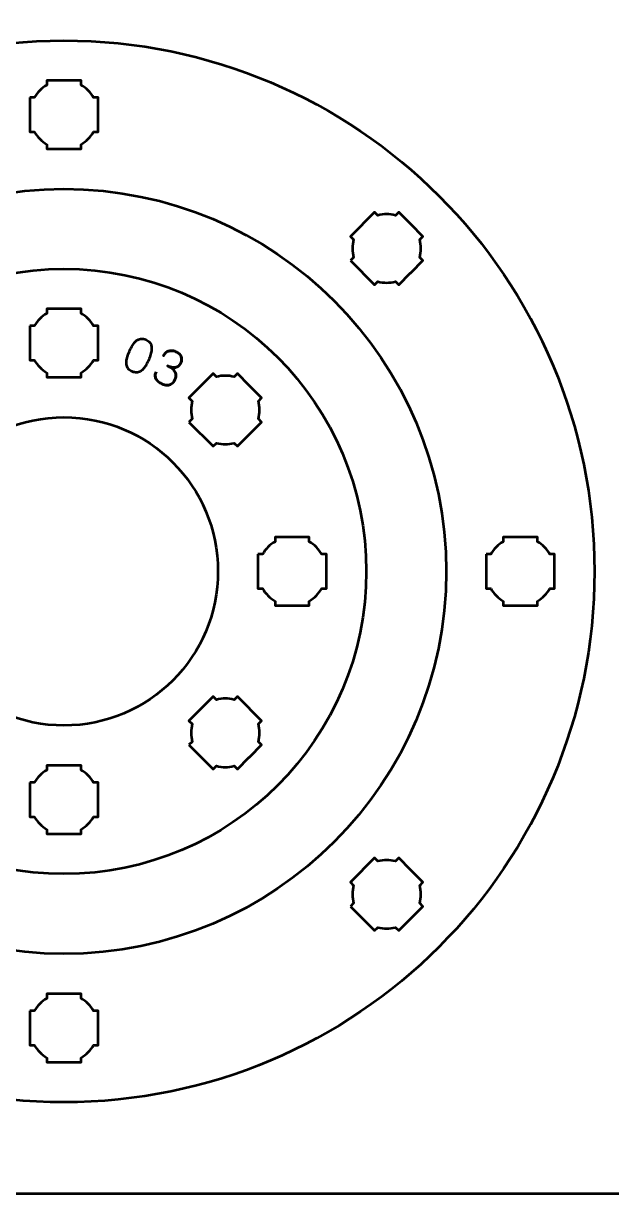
# Model space of a CAD drawing. Header units: centimetres. Extents: x -21 to 0, y -29.7 to 0.
# Drawn here: x -15.66 to -10.5, y -29.7 to -19.45 of the extents above; entities that cross this region are included whole.
import ezdxf

# ---------------------------------------------------------------- set-up
doc = ezdxf.new("R2010")
doc.units = ezdxf.units.CM
doc.header["$MEASUREMENT"] = 0
doc.layers.add('Layer 1', color=7, linetype='Continuous')

msp = doc.modelspace()

# ---------------------------------------------------------------- linework, layer by layer
at = {"layer": 'Layer 1', "color": 3, "lineweight": 53}
for major_axis in [(0, 4.65), (0, 3.35), (0, 2.65), (0, 1.35)]:
    msp.add_ellipse((-15.3, -24.25), major_axis=major_axis, ratio=1, dxfattribs=at)
at = {"layer": 'Layer 1', "color": 1, "lineweight": 53}
msp.add_open_spline([(-21.00003, -29.19995), (-21.00003, -29.19995), (-21.00003, -9.49992), (-21.00003, -9.49992), (-21.00003, -9.49992), (-21.00003, -9.41709), (-20.93286, -9.34992), (-20.85003, -9.34992), (-20.85003, -9.34992), (-20.7672, -9.34992), (-20.70003, -9.28275), (-20.70003, -9.19992), (-20.70003, -9.19992), (-20.70003, -9.11709), (-20.7672, -9.04992), (-20.85003, -9.04992), (-20.85003, -9.04992), (-20.93286, -9.04992), (-21.00003, -8.98275), (-21.00003, -8.89992), (-21.00003, -8.89992), (-21.00003, -8.81709), (-20.93286, -8.74992), (-20.85003, -8.74992), (-20.85003, -8.74992), (-20.7672, -8.74992), (-20.70003, -8.68275), (-20.70003, -8.59992), (-20.70003, -8.59992), (-20.70003, -8.51709), (-20.7672, -8.44992), (-20.85003, -8.44992), (-20.85003, -8.44992), (-20.93286, -8.44992), (-21.00003, -8.38275), (-21.00003, -8.29992), (-21.00003, -8.29992), (-21.00003, -8.21709), (-20.93286, -8.14992), (-20.85003, -8.14992), (-20.85003, -8.14992), (-20.7672, -8.14992), (-20.70003, -8.08275), (-20.70003, -7.99992), (-20.70003, -7.99992), (-20.70003, -7.91709), (-20.7672, -7.84992), (-20.85003, -7.84992), (-20.85003, -7.84992), (-20.93286, -7.84992), (-21.00003, -7.78275), (-21.00003, -7.69992), (-21.00003, -7.69992), (-21.00003, -7.61709), (-20.93286, -7.54992), (-20.85003, -7.54992), (-20.85003, -7.54992), (-20.7672, -7.54992), (-20.70003, -7.48275), (-20.70003, -7.39992), (-20.70003, -7.39992), (-20.70003, -7.31709), (-20.7672, -7.24992), (-20.85003, -7.24992), (-20.85003, -7.24992), (-20.93286, -7.24992), (-21.00003, -7.18275), (-21.00003, -7.09992), (-21.00003, -7.09992), (-21.00003, -7.01709), (-20.93286, -6.94992), (-20.85003, -6.94992), (-20.85003, -6.94992), (-20.7672, -6.94992), (-20.70003, -6.88275), (-20.70003, -6.79992), (-20.70003, -6.79992), (-20.70003, -6.71709), (-20.7672, -6.64992), (-20.85003, -6.64992), (-20.85003, -6.64992), (-20.93286, -6.64992), (-21.00003, -6.58275), (-21.00003, -6.49992), (-21.00003, -6.49992), (-21.00003, -6.41709), (-20.93286, -6.34992), (-20.85003, -6.34992), (-20.85003, -6.34992), (-20.7672, -6.34992), (-20.70003, -6.28275), (-20.70003, -6.19992), (-20.70003, -6.19992), (-20.70003, -6.11709), (-20.7672, -6.04992), (-20.85003, -6.04992), (-20.85003, -6.04992), (-20.93286, -6.04992), (-21.00003, -5.98275), (-21.00003, -5.89992), (-21.00003, -5.89992), (-21.00003, -5.81709), (-20.93286, -5.74992), (-20.85003, -5.74992), (-20.85003, -5.74992), (-20.7672, -5.74992), (-20.70003, -5.68275), (-20.70003, -5.59992), (-20.70003, -5.59992), (-20.70003, -5.51709), (-20.7672, -5.44992), (-20.85003, -5.44992), (-20.85003, -5.44992), (-20.93286, -5.44992), (-21.00003, -5.38275), (-21.00003, -5.29992), (-21.00003, -5.29992), (-21.00003, -5.21709), (-20.93286, -5.14992), (-20.85003, -5.14992), (-20.85003, -5.14992), (-20.7672, -5.14992), (-20.70003, -5.08275), (-20.70003, -4.99992), (-20.70003, -4.99992), (-20.70003, -4.91709), (-20.7672, -4.84992), (-20.85003, -4.84992), (-20.85003, -4.84992), (-20.93286, -4.84992), (-21.00003, -4.78275), (-21.00003, -4.69992), (-21.00003, -4.69992), (-21.00003, -4.61709), (-20.93286, -4.54992), (-20.85003, -4.54992), (-20.85003, -4.54992), (-20.7672, -4.54992), (-20.70003, -4.48275), (-20.70003, -4.39992), (-20.70003, -4.39992), (-20.70003, -4.31709), (-20.7672, -4.24992), (-20.85003, -4.24992), (-20.85003, -4.24992), (-20.93286, -4.24992), (-21.00003, -4.18275), (-21.00003, -4.09992), (-21.00003, -4.09992), (-21.00003, -4.01709), (-20.93286, -3.94992), (-20.85003, -3.94992), (-20.85003, -3.94992), (-20.7672, -3.94992), (-20.70003, -3.88275), (-20.70003, -3.79992), (-20.70003, -3.79992), (-20.70003, -3.71709), (-20.7672, -3.64992), (-20.85003, -3.64992), (-20.85003, -3.64992), (-20.93286, -3.64992), (-21.00003, -3.58275), (-21.00003, -3.49992), (-21.00003, -3.49992), (-21.00003, -3.41709), (-20.93286, -3.34992), (-20.85003, -3.34992), (-20.85003, -3.34992), (-20.7672, -3.34992), (-20.70003, -3.28275), (-20.70003, -3.19992), (-20.70003, -3.19992), (-20.70003, -3.11709), (-20.7672, -3.04992), (-20.85003, -3.04992), (-20.85003, -3.04992), (-20.93286, -3.04992), (-21.00003, -2.98275), (-21.00003, -2.89992), (-21.00003, -2.89992), (-21.00003, -2.81709), (-20.93286, -2.74992), (-20.85003, -2.74992), (-20.85003, -2.74992), (-20.7672, -2.74992), (-20.70003, -2.68275), (-20.70003, -2.59992), (-20.70003, -2.59992), (-20.70003, -2.51709), (-20.7672, -2.44992), (-20.85003, -2.44992), (-20.85003, -2.44992), (-20.93286, -2.44992), (-21.00003, -2.38275), (-21.00003, -2.29992), (-21.00003, -2.29992), (-21.00003, -2.21709), (-20.93286, -2.14992), (-20.85003, -2.14992), (-20.85003, -2.14992), (-20.7672, -2.14992), (-20.70003, -2.08275), (-20.70003, -1.99992), (-20.70003, -1.99992), (-20.70003, -1.91709), (-20.7672, -1.84992), (-20.85003, -1.84992), (-20.85003, -1.84992), (-20.93286, -1.84992), (-21.00003, -1.78275), (-21.00003, -1.69992), (-21.00003, -1.69992), (-21.00003, -1.61709), (-20.93286, -1.54992), (-20.85003, -1.54992), (-20.85003, -1.54992), (-20.7672, -1.54992), (-20.70003, -1.48275), (-20.70003, -1.39992), (-20.70003, -1.39992), (-20.70003, -1.31709), (-20.7672, -1.24992), (-20.85003, -1.24992), (-20.85003, -1.24992), (-20.93286, -1.24992), (-21.00003, -1.18275), (-21.00003, -1.09992), (-21.00003, -1.09992), (-21.00003, -1.09992), (-21.00003, -0.49992), (-21.00003, -0.49992), (-21.00003, -0.49992), (-21.00003, -0.22295), (-20.77694, 0.00004), (-20.49994, 0.00004), (-20.49994, 0.00004), (-20.49994, 0.00004), (-0.50008, 0.00004), (-0.50008, 0.00004), (-0.50008, 0.00004), (-0.22294, 0.00004), (0.00002, -0.22295), (0.00002, -0.49992), (0.00002, -0.49992), (0.00002, -0.49992), (0.00002, -29.19995), (0.00002, -29.19995), (0.00002, -29.19995), (0.00002, -29.47695), (-0.22294, -29.70004), (-0.50008, -29.70004), (-0.50008, -29.70004), (-0.50008, -29.70004), (-20.49994, -29.70004), (-20.49994, -29.70004), (-20.49994, -29.70004), (-20.77694, -29.70004), (-21.00003, -29.47695), (-21.00003, -29.19995)], degree=3, knots=[0, 0, 0, 0, 0.01538462, 0.01538462, 0.01538462, 0.01538462, 0.03076923, 0.03076923, 0.03076923, 0.03076923, 0.04615385, 0.04615385, 0.04615385, 0.04615385, 0.06153846, 0.06153846, 0.06153846, 0.06153846, 0.07692308, 0.07692308, 0.07692308, 0.07692308, 0.09230769, 0.09230769, 0.09230769, 0.09230769, 0.10769231, 0.10769231, 0.10769231, 0.10769231, 0.12307692, 0.12307692, 0.12307692, 0.12307692, 0.13846154, 0.13846154, 0.13846154, 0.13846154, 0.15384615, 0.15384615, 0.15384615, 0.15384615, 0.16923077, 0.16923077, 0.16923077, 0.16923077, 0.18461538, 0.18461538, 0.18461538, 0.18461538, 0.2, 0.2, 0.2, 0.2, 0.21538462, 0.21538462, 0.21538462, 0.21538462, 0.23076923, 0.23076923, 0.23076923, 0.23076923, 0.24615385, 0.24615385, 0.24615385, 0.24615385, 0.26153846, 0.26153846, 0.26153846, 0.26153846, 0.27692308, 0.27692308, 0.27692308, 0.27692308, 0.29230769, 0.29230769, 0.29230769, 0.29230769, 0.30769231, 0.30769231, 0.30769231, 0.30769231, 0.32307692, 0.32307692, 0.32307692, 0.32307692, 0.33846154, 0.33846154, 0.33846154, 0.33846154, 0.35384615, 0.35384615, 0.35384615, 0.35384615, 0.36923077, 0.36923077, 0.36923077, 0.36923077, 0.38461538, 0.38461538, 0.38461538, 0.38461538, 0.4, 0.4, 0.4, 0.4, 0.41538462, 0.41538462, 0.41538462, 0.41538462, 0.43076923, 0.43076923, 0.43076923, 0.43076923, 0.44615385, 0.44615385, 0.44615385, 0.44615385, 0.46153846, 0.46153846, 0.46153846, 0.46153846, 0.47692308, 0.47692308, 0.47692308, 0.47692308, 0.49230769, 0.49230769, 0.49230769, 0.49230769, 0.50769231, 0.50769231, 0.50769231, 0.50769231, 0.52307692, 0.52307692, 0.52307692, 0.52307692, 0.53846154, 0.53846154, 0.53846154, 0.53846154, 0.55384615, 0.55384615, 0.55384615, 0.55384615, 0.56923077, 0.56923077, 0.56923077, 0.56923077, 0.58461538, 0.58461538, 0.58461538, 0.58461538, 0.6, 0.6, 0.6, 0.6, 0.61538462, 0.61538462, 0.61538462, 0.61538462, 0.63076923, 0.63076923, 0.63076923, 0.63076923, 0.64615385, 0.64615385, 0.64615385, 0.64615385, 0.66153846, 0.66153846, 0.66153846, 0.66153846, 0.67692308, 0.67692308, 0.67692308, 0.67692308, 0.69230769, 0.69230769, 0.69230769, 0.69230769, 0.70769231, 0.70769231, 0.70769231, 0.70769231, 0.72307692, 0.72307692, 0.72307692, 0.72307692, 0.73846154, 0.73846154, 0.73846154, 0.73846154, 0.75384615, 0.75384615, 0.75384615, 0.75384615, 0.76923077, 0.76923077, 0.76923077, 0.76923077, 0.78461538, 0.78461538, 0.78461538, 0.78461538, 0.8, 0.8, 0.8, 0.8, 0.81538462, 0.81538462, 0.81538462, 0.81538462, 0.83076923, 0.83076923, 0.83076923, 0.83076923, 0.84615385, 0.84615385, 0.84615385, 0.84615385, 0.86153846, 0.86153846, 0.86153846, 0.86153846, 0.87692308, 0.87692308, 0.87692308, 0.87692308, 0.89230769, 0.89230769, 0.89230769, 0.89230769, 0.90769231, 0.90769231, 0.90769231, 0.90769231, 0.92307692, 0.92307692, 0.92307692, 0.92307692, 0.93846154, 0.93846154, 0.93846154, 0.93846154, 0.95384615, 0.95384615, 0.95384615, 0.95384615, 0.96923077, 0.96923077, 0.96923077, 0.96923077, 0.98461538, 0.98461538, 0.98461538, 0.98461538, 1, 1, 1, 1], dxfattribs=at)
at = {"layer": 'Layer 1', "lineweight": 53}
for points in [[(-15.6, -20.0999), (-15.6, -20.0999), (-15.5598, -20.0999), (-15.5598, -20.0999), (-15.5598, -20.0999), (-15.53347, -20.05438), (-15.49551, -20.01645), (-15.45, -19.99012), (-15.45, -19.99012), (-15.45, -19.99012), (-15.45, -19.9499), (-15.45, -19.9499), (-15.45, -19.9499), (-15.45, -19.9499), (-15.15, -19.9499), (-15.15, -19.9499), (-15.15, -19.9499), (-15.15, -19.9499), (-15.15, -19.99009), (-15.15, -19.99009), (-15.15, -19.99009), (-15.10447, -20.01642), (-15.06648, -20.05437), (-15.04012, -20.0999), (-15.04012, -20.0999), (-15.04012, -20.0999), (-15, -20.0999), (-15, -20.0999), (-15, -20.0999), (-15, -20.0999), (-15, -20.24532), (-15, -20.24532), (-15, -20.24532), (-15, -20.24532), (-14.99994, -20.24997), (-14.99994, -20.24997), (-14.99994, -20.24997), (-14.99994, -20.24997), (-15, -20.25461), (-15, -20.25461), (-15, -20.25461), (-15, -20.25461), (-15, -20.3999), (-15, -20.3999), (-15, -20.3999), (-15, -20.3999), (-15.04007, -20.3999), (-15.04007, -20.3999), (-15.04007, -20.3999), (-15.06642, -20.44547), (-15.10442, -20.48348), (-15.15, -20.50984), (-15.15, -20.50984), (-15.15, -20.50984), (-15.15, -20.5499), (-15.15, -20.5499), (-15.15, -20.5499), (-15.15, -20.5499), (-15.29328, -20.5499), (-15.29328, -20.5499), (-15.29328, -20.5499), (-15.29328, -20.5499), (-15.29995, -20.54998), (-15.29995, -20.54998), (-15.29995, -20.54998), (-15.29995, -20.54998), (-15.30663, -20.5499), (-15.30663, -20.5499), (-15.30663, -20.5499), (-15.30663, -20.5499), (-15.45, -20.5499), (-15.45, -20.5499), (-15.45, -20.5499), (-15.45, -20.5499), (-15.45, -20.5098), (-15.45, -20.5098), (-15.45, -20.5098), (-15.49554, -20.48344), (-15.53352, -20.44545), (-15.55985, -20.3999), (-15.55985, -20.3999), (-15.55985, -20.3999), (-15.6, -20.3999), (-15.6, -20.3999), (-15.6, -20.3999), (-15.6, -20.3999), (-15.6, -20.0999), (-15.6, -20.0999)], [(-12.78979, -21.52757), (-12.78979, -21.52757), (-12.76136, -21.49915), (-12.76136, -21.49915), (-12.76136, -21.49915), (-12.77493, -21.44834), (-12.77491, -21.39468), (-12.76135, -21.34388), (-12.76135, -21.34388), (-12.76135, -21.34388), (-12.78979, -21.31544), (-12.78979, -21.31544), (-12.78979, -21.31544), (-12.78979, -21.31544), (-12.57766, -21.10331), (-12.57766, -21.10331), (-12.57766, -21.10331), (-12.57766, -21.10331), (-12.54924, -21.13173), (-12.54924, -21.13173), (-12.54924, -21.13173), (-12.49843, -21.11815), (-12.44473, -21.11812), (-12.3939, -21.13168), (-12.3939, -21.13168), (-12.3939, -21.13168), (-12.36553, -21.10331), (-12.36553, -21.10331), (-12.36553, -21.10331), (-12.36553, -21.10331), (-12.2627, -21.20614), (-12.2627, -21.20614), (-12.2627, -21.20614), (-12.2627, -21.20614), (-12.25937, -21.20938), (-12.25937, -21.20938), (-12.25937, -21.20938), (-12.25937, -21.20938), (-12.25613, -21.2127), (-12.25613, -21.2127), (-12.25613, -21.2127), (-12.25613, -21.2127), (-12.15339, -21.31544), (-12.15339, -21.31544), (-12.15339, -21.31544), (-12.15339, -21.31544), (-12.18173, -21.34377), (-12.18173, -21.34377), (-12.18173, -21.34377), (-12.16814, -21.39463), (-12.16813, -21.44838), (-12.18172, -21.49925), (-12.18172, -21.49925), (-12.18172, -21.49925), (-12.15339, -21.52757), (-12.15339, -21.52757), (-12.15339, -21.52757), (-12.15339, -21.52757), (-12.25471, -21.62889), (-12.25471, -21.62889), (-12.25471, -21.62889), (-12.25471, -21.62889), (-12.25937, -21.63366), (-12.25937, -21.63366), (-12.25937, -21.63366), (-12.25937, -21.63366), (-12.26415, -21.63833), (-12.26415, -21.63833), (-12.26415, -21.63833), (-12.26415, -21.63833), (-12.36553, -21.7397), (-12.36553, -21.7397), (-12.36553, -21.7397), (-12.36553, -21.7397), (-12.39388, -21.71135), (-12.39388, -21.71135), (-12.39388, -21.71135), (-12.44472, -21.72491), (-12.49844, -21.7249), (-12.54927, -21.71131), (-12.54927, -21.71131), (-12.54927, -21.71131), (-12.57766, -21.7397), (-12.57766, -21.7397), (-12.57766, -21.7397), (-12.57766, -21.7397), (-12.78979, -21.52757), (-12.78979, -21.52757)], [(-15.6, -22.0999), (-15.6, -22.0999), (-15.5598, -22.0999), (-15.5598, -22.0999), (-15.5598, -22.0999), (-15.53347, -22.05438), (-15.49551, -22.01645), (-15.45, -21.99012), (-15.45, -21.99012), (-15.45, -21.99012), (-15.45, -21.9499), (-15.45, -21.9499), (-15.45, -21.9499), (-15.45, -21.9499), (-15.15, -21.9499), (-15.15, -21.9499), (-15.15, -21.9499), (-15.15, -21.9499), (-15.15, -21.99009), (-15.15, -21.99009), (-15.15, -21.99009), (-15.10447, -22.01642), (-15.06648, -22.05437), (-15.04012, -22.0999), (-15.04012, -22.0999), (-15.04012, -22.0999), (-15, -22.0999), (-15, -22.0999), (-15, -22.0999), (-15, -22.0999), (-15, -22.24532), (-15, -22.24532), (-15, -22.24532), (-15, -22.24532), (-14.99994, -22.24997), (-14.99994, -22.24997), (-14.99994, -22.24997), (-14.99994, -22.24997), (-15, -22.25461), (-15, -22.25461), (-15, -22.25461), (-15, -22.25461), (-15, -22.3999), (-15, -22.3999), (-15, -22.3999), (-15, -22.3999), (-15.04007, -22.3999), (-15.04007, -22.3999), (-15.04007, -22.3999), (-15.06642, -22.44547), (-15.10442, -22.48348), (-15.15, -22.50984), (-15.15, -22.50984), (-15.15, -22.50984), (-15.15, -22.5499), (-15.15, -22.5499), (-15.15, -22.5499), (-15.15, -22.5499), (-15.29328, -22.5499), (-15.29328, -22.5499), (-15.29328, -22.5499), (-15.29328, -22.5499), (-15.29995, -22.54998), (-15.29995, -22.54998), (-15.29995, -22.54998), (-15.29995, -22.54998), (-15.30663, -22.5499), (-15.30663, -22.5499), (-15.30663, -22.5499), (-15.30663, -22.5499), (-15.45, -22.5499), (-15.45, -22.5499), (-15.45, -22.5499), (-15.45, -22.5499), (-15.45, -22.5098), (-15.45, -22.5098), (-15.45, -22.5098), (-15.49554, -22.48344), (-15.53352, -22.44545), (-15.55985, -22.3999), (-15.55985, -22.3999), (-15.55985, -22.3999), (-15.6, -22.3999), (-15.6, -22.3999), (-15.6, -22.3999), (-15.6, -22.3999), (-15.6, -22.0999), (-15.6, -22.0999)], [(-14.204, -22.94179), (-14.204, -22.94179), (-14.17558, -22.91336), (-14.17558, -22.91336), (-14.17558, -22.91336), (-14.18915, -22.86255), (-14.18913, -22.80889), (-14.17556, -22.75809), (-14.17556, -22.75809), (-14.17556, -22.75809), (-14.204, -22.72965), (-14.204, -22.72965), (-14.204, -22.72965), (-14.204, -22.72965), (-13.99187, -22.51752), (-13.99187, -22.51752), (-13.99187, -22.51752), (-13.99187, -22.51752), (-13.96345, -22.54594), (-13.96345, -22.54594), (-13.96345, -22.54594), (-13.91264, -22.53236), (-13.85894, -22.53234), (-13.80811, -22.54589), (-13.80811, -22.54589), (-13.80811, -22.54589), (-13.77974, -22.51752), (-13.77974, -22.51752), (-13.77974, -22.51752), (-13.77974, -22.51752), (-13.67691, -22.62035), (-13.67691, -22.62035), (-13.67691, -22.62035), (-13.67691, -22.62035), (-13.67358, -22.62359), (-13.67358, -22.62359), (-13.67358, -22.62359), (-13.67358, -22.62359), (-13.67034, -22.62692), (-13.67034, -22.62692), (-13.67034, -22.62692), (-13.67034, -22.62692), (-13.56761, -22.72965), (-13.56761, -22.72965), (-13.56761, -22.72965), (-13.56761, -22.72965), (-13.59594, -22.75799), (-13.59594, -22.75799), (-13.59594, -22.75799), (-13.58235, -22.80884), (-13.58234, -22.86259), (-13.59593, -22.91346), (-13.59593, -22.91346), (-13.59593, -22.91346), (-13.56761, -22.94179), (-13.56761, -22.94179), (-13.56761, -22.94179), (-13.56761, -22.94179), (-13.66892, -23.0431), (-13.66892, -23.0431), (-13.66892, -23.0431), (-13.66892, -23.0431), (-13.67358, -23.04787), (-13.67358, -23.04787), (-13.67358, -23.04787), (-13.67358, -23.04787), (-13.67836, -23.05254), (-13.67836, -23.05254), (-13.67836, -23.05254), (-13.67836, -23.05254), (-13.77974, -23.15392), (-13.77974, -23.15392), (-13.77974, -23.15392), (-13.77974, -23.15392), (-13.80809, -23.12556), (-13.80809, -23.12556), (-13.80809, -23.12556), (-13.85894, -23.13912), (-13.91265, -23.13912), (-13.96348, -23.12553), (-13.96348, -23.12553), (-13.96348, -23.12553), (-13.99187, -23.15392), (-13.99187, -23.15392), (-13.99187, -23.15392), (-13.99187, -23.15392), (-14.204, -22.94179), (-14.204, -22.94179)], [(-13.6, -24.0999), (-13.6, -24.0999), (-13.5598, -24.0999), (-13.5598, -24.0999), (-13.5598, -24.0999), (-13.53347, -24.05438), (-13.49551, -24.01645), (-13.45, -23.99012), (-13.45, -23.99012), (-13.45, -23.99012), (-13.45, -23.9499), (-13.45, -23.9499), (-13.45, -23.9499), (-13.45, -23.9499), (-13.15, -23.9499), (-13.15, -23.9499), (-13.15, -23.9499), (-13.15, -23.9499), (-13.15, -23.99009), (-13.15, -23.99009), (-13.15, -23.99009), (-13.10447, -24.01642), (-13.06648, -24.05437), (-13.04012, -24.0999), (-13.04012, -24.0999), (-13.04012, -24.0999), (-13, -24.0999), (-13, -24.0999), (-13, -24.0999), (-13, -24.0999), (-13, -24.24532), (-13, -24.24532), (-13, -24.24532), (-13, -24.24532), (-12.99994, -24.24997), (-12.99994, -24.24997), (-12.99994, -24.24997), (-12.99994, -24.24997), (-13, -24.25461), (-13, -24.25461), (-13, -24.25461), (-13, -24.25461), (-13, -24.3999), (-13, -24.3999), (-13, -24.3999), (-13, -24.3999), (-13.04007, -24.3999), (-13.04007, -24.3999), (-13.04007, -24.3999), (-13.06642, -24.44547), (-13.10442, -24.48348), (-13.15, -24.50984), (-13.15, -24.50984), (-13.15, -24.50984), (-13.15, -24.5499), (-13.15, -24.5499), (-13.15, -24.5499), (-13.15, -24.5499), (-13.29328, -24.5499), (-13.29328, -24.5499), (-13.29328, -24.5499), (-13.29328, -24.5499), (-13.29995, -24.54998), (-13.29995, -24.54998), (-13.29995, -24.54998), (-13.29995, -24.54998), (-13.30663, -24.5499), (-13.30663, -24.5499), (-13.30663, -24.5499), (-13.30663, -24.5499), (-13.45, -24.5499), (-13.45, -24.5499), (-13.45, -24.5499), (-13.45, -24.5499), (-13.45, -24.5098), (-13.45, -24.5098), (-13.45, -24.5098), (-13.49554, -24.48344), (-13.53352, -24.44545), (-13.55985, -24.3999), (-13.55985, -24.3999), (-13.55985, -24.3999), (-13.6, -24.3999), (-13.6, -24.3999), (-13.6, -24.3999), (-13.6, -24.3999), (-13.6, -24.0999), (-13.6, -24.0999)], [(-11.6, -24.0999), (-11.6, -24.0999), (-11.5598, -24.0999), (-11.5598, -24.0999), (-11.5598, -24.0999), (-11.53347, -24.05438), (-11.49551, -24.01645), (-11.45, -23.99012), (-11.45, -23.99012), (-11.45, -23.99012), (-11.45, -23.9499), (-11.45, -23.9499), (-11.45, -23.9499), (-11.45, -23.9499), (-11.15, -23.9499), (-11.15, -23.9499), (-11.15, -23.9499), (-11.15, -23.9499), (-11.15, -23.99009), (-11.15, -23.99009), (-11.15, -23.99009), (-11.10447, -24.01642), (-11.06648, -24.05437), (-11.04012, -24.0999), (-11.04012, -24.0999), (-11.04012, -24.0999), (-11, -24.0999), (-11, -24.0999), (-11, -24.0999), (-11, -24.0999), (-11, -24.24532), (-11, -24.24532), (-11, -24.24532), (-11, -24.24532), (-10.99994, -24.24997), (-10.99994, -24.24997), (-10.99994, -24.24997), (-10.99994, -24.24997), (-11, -24.25461), (-11, -24.25461), (-11, -24.25461), (-11, -24.25461), (-11, -24.3999), (-11, -24.3999), (-11, -24.3999), (-11, -24.3999), (-11.04007, -24.3999), (-11.04007, -24.3999), (-11.04007, -24.3999), (-11.06642, -24.44547), (-11.10442, -24.48348), (-11.15, -24.50984), (-11.15, -24.50984), (-11.15, -24.50984), (-11.15, -24.5499), (-11.15, -24.5499), (-11.15, -24.5499), (-11.15, -24.5499), (-11.29328, -24.5499), (-11.29328, -24.5499), (-11.29328, -24.5499), (-11.29328, -24.5499), (-11.29995, -24.54998), (-11.29995, -24.54998), (-11.29995, -24.54998), (-11.29995, -24.54998), (-11.30663, -24.5499), (-11.30663, -24.5499), (-11.30663, -24.5499), (-11.30663, -24.5499), (-11.45, -24.5499), (-11.45, -24.5499), (-11.45, -24.5499), (-11.45, -24.5499), (-11.45, -24.5098), (-11.45, -24.5098), (-11.45, -24.5098), (-11.49554, -24.48344), (-11.53352, -24.44545), (-11.55985, -24.3999), (-11.55985, -24.3999), (-11.55985, -24.3999), (-11.6, -24.3999), (-11.6, -24.3999), (-11.6, -24.3999), (-11.6, -24.3999), (-11.6, -24.0999), (-11.6, -24.0999)], [(-14.204, -25.77021), (-14.204, -25.77021), (-14.17558, -25.74179), (-14.17558, -25.74179), (-14.17558, -25.74179), (-14.18915, -25.69098), (-14.18913, -25.63732), (-14.17556, -25.58652), (-14.17556, -25.58652), (-14.17556, -25.58652), (-14.204, -25.55808), (-14.204, -25.55808), (-14.204, -25.55808), (-14.204, -25.55808), (-13.99187, -25.34595), (-13.99187, -25.34595), (-13.99187, -25.34595), (-13.99187, -25.34595), (-13.96345, -25.37437), (-13.96345, -25.37437), (-13.96345, -25.37437), (-13.91264, -25.36079), (-13.85894, -25.36076), (-13.80811, -25.37432), (-13.80811, -25.37432), (-13.80811, -25.37432), (-13.77974, -25.34595), (-13.77974, -25.34595), (-13.77974, -25.34595), (-13.77974, -25.34595), (-13.67691, -25.44878), (-13.67691, -25.44878), (-13.67691, -25.44878), (-13.67691, -25.44878), (-13.67358, -25.45202), (-13.67358, -25.45202), (-13.67358, -25.45202), (-13.67358, -25.45202), (-13.67034, -25.45534), (-13.67034, -25.45534), (-13.67034, -25.45534), (-13.67034, -25.45534), (-13.56761, -25.55808), (-13.56761, -25.55808), (-13.56761, -25.55808), (-13.56761, -25.55808), (-13.59594, -25.58641), (-13.59594, -25.58641), (-13.59594, -25.58641), (-13.58235, -25.63727), (-13.58234, -25.69102), (-13.59593, -25.74189), (-13.59593, -25.74189), (-13.59593, -25.74189), (-13.56761, -25.77021), (-13.56761, -25.77021), (-13.56761, -25.77021), (-13.56761, -25.77021), (-13.66892, -25.87153), (-13.66892, -25.87153), (-13.66892, -25.87153), (-13.66892, -25.87153), (-13.67358, -25.8763), (-13.67358, -25.8763), (-13.67358, -25.8763), (-13.67358, -25.8763), (-13.67836, -25.88097), (-13.67836, -25.88097), (-13.67836, -25.88097), (-13.67836, -25.88097), (-13.77974, -25.98234), (-13.77974, -25.98234), (-13.77974, -25.98234), (-13.77974, -25.98234), (-13.80809, -25.95399), (-13.80809, -25.95399), (-13.80809, -25.95399), (-13.85894, -25.96755), (-13.91265, -25.96754), (-13.96348, -25.95395), (-13.96348, -25.95395), (-13.96348, -25.95395), (-13.99187, -25.98234), (-13.99187, -25.98234), (-13.99187, -25.98234), (-13.99187, -25.98234), (-14.204, -25.77021), (-14.204, -25.77021)], [(-15.6, -26.0999), (-15.6, -26.0999), (-15.5598, -26.0999), (-15.5598, -26.0999), (-15.5598, -26.0999), (-15.53347, -26.05438), (-15.49551, -26.01645), (-15.45, -25.99012), (-15.45, -25.99012), (-15.45, -25.99012), (-15.45, -25.9499), (-15.45, -25.9499), (-15.45, -25.9499), (-15.45, -25.9499), (-15.15, -25.9499), (-15.15, -25.9499), (-15.15, -25.9499), (-15.15, -25.9499), (-15.15, -25.99009), (-15.15, -25.99009), (-15.15, -25.99009), (-15.10447, -26.01642), (-15.06648, -26.05437), (-15.04012, -26.0999), (-15.04012, -26.0999), (-15.04012, -26.0999), (-15, -26.0999), (-15, -26.0999), (-15, -26.0999), (-15, -26.0999), (-15, -26.24532), (-15, -26.24532), (-15, -26.24532), (-15, -26.24532), (-14.99994, -26.24997), (-14.99994, -26.24997), (-14.99994, -26.24997), (-14.99994, -26.24997), (-15, -26.25461), (-15, -26.25461), (-15, -26.25461), (-15, -26.25461), (-15, -26.3999), (-15, -26.3999), (-15, -26.3999), (-15, -26.3999), (-15.04007, -26.3999), (-15.04007, -26.3999), (-15.04007, -26.3999), (-15.06642, -26.44547), (-15.10442, -26.48348), (-15.15, -26.50984), (-15.15, -26.50984), (-15.15, -26.50984), (-15.15, -26.5499), (-15.15, -26.5499), (-15.15, -26.5499), (-15.15, -26.5499), (-15.29328, -26.5499), (-15.29328, -26.5499), (-15.29328, -26.5499), (-15.29328, -26.5499), (-15.29995, -26.54998), (-15.29995, -26.54998), (-15.29995, -26.54998), (-15.29995, -26.54998), (-15.30663, -26.5499), (-15.30663, -26.5499), (-15.30663, -26.5499), (-15.30663, -26.5499), (-15.45, -26.5499), (-15.45, -26.5499), (-15.45, -26.5499), (-15.45, -26.5499), (-15.45, -26.5098), (-15.45, -26.5098), (-15.45, -26.5098), (-15.49554, -26.48344), (-15.53352, -26.44545), (-15.55985, -26.3999), (-15.55985, -26.3999), (-15.55985, -26.3999), (-15.6, -26.3999), (-15.6, -26.3999), (-15.6, -26.3999), (-15.6, -26.3999), (-15.6, -26.0999), (-15.6, -26.0999)], [(-12.78979, -27.18443), (-12.78979, -27.18443), (-12.76136, -27.156), (-12.76136, -27.156), (-12.76136, -27.156), (-12.77493, -27.10519), (-12.77491, -27.05153), (-12.76135, -27.00073), (-12.76135, -27.00073), (-12.76135, -27.00073), (-12.78979, -26.97229), (-12.78979, -26.97229), (-12.78979, -26.97229), (-12.78979, -26.97229), (-12.57766, -26.76016), (-12.57766, -26.76016), (-12.57766, -26.76016), (-12.57766, -26.76016), (-12.54924, -26.78858), (-12.54924, -26.78858), (-12.54924, -26.78858), (-12.49843, -26.775), (-12.44473, -26.77498), (-12.3939, -26.78853), (-12.3939, -26.78853), (-12.3939, -26.78853), (-12.36553, -26.76016), (-12.36553, -26.76016), (-12.36553, -26.76016), (-12.36553, -26.76016), (-12.2627, -26.86299), (-12.2627, -26.86299), (-12.2627, -26.86299), (-12.2627, -26.86299), (-12.25937, -26.86624), (-12.25937, -26.86624), (-12.25937, -26.86624), (-12.25937, -26.86624), (-12.25613, -26.86956), (-12.25613, -26.86956), (-12.25613, -26.86956), (-12.25613, -26.86956), (-12.15339, -26.97229), (-12.15339, -26.97229), (-12.15339, -26.97229), (-12.15339, -26.97229), (-12.18173, -27.00063), (-12.18173, -27.00063), (-12.18173, -27.00063), (-12.16814, -27.05148), (-12.16813, -27.10523), (-12.18172, -27.1561), (-12.18172, -27.1561), (-12.18172, -27.1561), (-12.15339, -27.18443), (-12.15339, -27.18443), (-12.15339, -27.18443), (-12.15339, -27.18443), (-12.25471, -27.28574), (-12.25471, -27.28574), (-12.25471, -27.28574), (-12.25471, -27.28574), (-12.25937, -27.29051), (-12.25937, -27.29051), (-12.25937, -27.29051), (-12.25937, -27.29051), (-12.26415, -27.29518), (-12.26415, -27.29518), (-12.26415, -27.29518), (-12.26415, -27.29518), (-12.36553, -27.39656), (-12.36553, -27.39656), (-12.36553, -27.39656), (-12.36553, -27.39656), (-12.39388, -27.3682), (-12.39388, -27.3682), (-12.39388, -27.3682), (-12.44472, -27.38177), (-12.49844, -27.38176), (-12.54927, -27.36817), (-12.54927, -27.36817), (-12.54927, -27.36817), (-12.57766, -27.39656), (-12.57766, -27.39656), (-12.57766, -27.39656), (-12.57766, -27.39656), (-12.78979, -27.18443), (-12.78979, -27.18443)], [(-15.6, -28.0999), (-15.6, -28.0999), (-15.5598, -28.0999), (-15.5598, -28.0999), (-15.5598, -28.0999), (-15.53347, -28.05438), (-15.49551, -28.01645), (-15.45, -27.99012), (-15.45, -27.99012), (-15.45, -27.99012), (-15.45, -27.9499), (-15.45, -27.9499), (-15.45, -27.9499), (-15.45, -27.9499), (-15.15, -27.9499), (-15.15, -27.9499), (-15.15, -27.9499), (-15.15, -27.9499), (-15.15, -27.99009), (-15.15, -27.99009), (-15.15, -27.99009), (-15.10447, -28.01642), (-15.06648, -28.05437), (-15.04012, -28.0999), (-15.04012, -28.0999), (-15.04012, -28.0999), (-15, -28.0999), (-15, -28.0999), (-15, -28.0999), (-15, -28.0999), (-15, -28.24532), (-15, -28.24532), (-15, -28.24532), (-15, -28.24532), (-14.99994, -28.24997), (-14.99994, -28.24997), (-14.99994, -28.24997), (-14.99994, -28.24997), (-15, -28.25461), (-15, -28.25461), (-15, -28.25461), (-15, -28.25461), (-15, -28.3999), (-15, -28.3999), (-15, -28.3999), (-15, -28.3999), (-15.04007, -28.3999), (-15.04007, -28.3999), (-15.04007, -28.3999), (-15.06642, -28.44547), (-15.10442, -28.48348), (-15.15, -28.50984), (-15.15, -28.50984), (-15.15, -28.50984), (-15.15, -28.5499), (-15.15, -28.5499), (-15.15, -28.5499), (-15.15, -28.5499), (-15.29328, -28.5499), (-15.29328, -28.5499), (-15.29328, -28.5499), (-15.29328, -28.5499), (-15.29995, -28.54998), (-15.29995, -28.54998), (-15.29995, -28.54998), (-15.29995, -28.54998), (-15.30663, -28.5499), (-15.30663, -28.5499), (-15.30663, -28.5499), (-15.30663, -28.5499), (-15.45, -28.5499), (-15.45, -28.5499), (-15.45, -28.5499), (-15.45, -28.5499), (-15.45, -28.5098), (-15.45, -28.5098), (-15.45, -28.5098), (-15.49554, -28.48344), (-15.53352, -28.44545), (-15.55985, -28.3999), (-15.55985, -28.3999), (-15.55985, -28.3999), (-15.6, -28.3999), (-15.6, -28.3999), (-15.6, -28.3999), (-15.6, -28.3999), (-15.6, -28.0999), (-15.6, -28.0999)]]:
    msp.add_open_spline(points, degree=3, knots=[0, 0, 0, 0, 0.04545455, 0.04545455, 0.04545455, 0.04545455, 0.09090909, 0.09090909, 0.09090909, 0.09090909, 0.13636364, 0.13636364, 0.13636364, 0.13636364, 0.18181818, 0.18181818, 0.18181818, 0.18181818, 0.22727273, 0.22727273, 0.22727273, 0.22727273, 0.27272727, 0.27272727, 0.27272727, 0.27272727, 0.31818182, 0.31818182, 0.31818182, 0.31818182, 0.36363636, 0.36363636, 0.36363636, 0.36363636, 0.40909091, 0.40909091, 0.40909091, 0.40909091, 0.45454545, 0.45454545, 0.45454545, 0.45454545, 0.5, 0.5, 0.5, 0.5, 0.54545455, 0.54545455, 0.54545455, 0.54545455, 0.59090909, 0.59090909, 0.59090909, 0.59090909, 0.63636364, 0.63636364, 0.63636364, 0.63636364, 0.68181818, 0.68181818, 0.68181818, 0.68181818, 0.72727273, 0.72727273, 0.72727273, 0.72727273, 0.77272727, 0.77272727, 0.77272727, 0.77272727, 0.81818182, 0.81818182, 0.81818182, 0.81818182, 0.86363636, 0.86363636, 0.86363636, 0.86363636, 0.90909091, 0.90909091, 0.90909091, 0.90909091, 0.95454545, 0.95454545, 0.95454545, 0.95454545, 1, 1, 1, 1], dxfattribs=at)
at = {"layer": 'Layer 1', "color": 5, "lineweight": 53}
for points, knots in [([(-14.70133, -22.49992), (-14.68762, -22.50561), (-14.67487, -22.50819), (-14.66309, -22.50766), (-14.66309, -22.50766), (-14.65137, -22.50712), (-14.6404, -22.5039), (-14.63033, -22.49813), (-14.63033, -22.49813), (-14.62019, -22.4923), (-14.61081, -22.48433), (-14.60219, -22.47425), (-14.60219, -22.47425), (-14.59348, -22.46416), (-14.58541, -22.45238), (-14.57788, -22.43904), (-14.57788, -22.43904), (-14.57043, -22.4257), (-14.5634, -22.41123), (-14.55683, -22.39562), (-14.55683, -22.39562), (-14.55021, -22.38015), (-14.54471, -22.36511), (-14.54029, -22.35047), (-14.54029, -22.35047), (-14.53592, -22.33582), (-14.53312, -22.32188), (-14.53188, -22.30863), (-14.53188, -22.30863), (-14.53063, -22.29537), (-14.53144, -22.2831), (-14.53423, -22.27171), (-14.53423, -22.27171), (-14.53703, -22.26039), (-14.5423, -22.25033), (-14.55012, -22.24144), (-14.55012, -22.24144), (-14.55788, -22.23255), (-14.56861, -22.22519), (-14.58225, -22.21928), (-14.58225, -22.21928), (-14.59595, -22.2136), (-14.60863, -22.21102), (-14.62042, -22.21155), (-14.62042, -22.21155), (-14.63221, -22.21215), (-14.64318, -22.21537), (-14.65331, -22.22121), (-14.65331, -22.22121), (-14.66338, -22.22705), (-14.67277, -22.23501), (-14.68146, -22.24517), (-14.68146, -22.24517), (-14.69016, -22.25524), (-14.69824, -22.26695), (-14.70569, -22.2803), (-14.70569, -22.2803), (-14.71321, -22.29357), (-14.72018, -22.30804), (-14.72674, -22.32351), (-14.72674, -22.32351), (-14.73337, -22.33911), (-14.73893, -22.35417), (-14.74329, -22.36887), (-14.74329, -22.36887), (-14.74773, -22.38351), (-14.75053, -22.39746), (-14.75178, -22.41071), (-14.75178, -22.41071), (-14.75301, -22.42397), (-14.75221, -22.43625), (-14.74935, -22.44757), (-14.74935, -22.44757), (-14.74655, -22.45888), (-14.74127, -22.46894), (-14.73345, -22.47783), (-14.73345, -22.47783), (-14.72569, -22.48665), (-14.71496, -22.49401), (-14.70133, -22.49992)], [0, 0, 0, 0, 0.05, 0.05, 0.05, 0.05, 0.1, 0.1, 0.1, 0.1, 0.15, 0.15, 0.15, 0.15, 0.2, 0.2, 0.2, 0.2, 0.25, 0.25, 0.25, 0.25, 0.3, 0.3, 0.3, 0.3, 0.35, 0.35, 0.35, 0.35, 0.4, 0.4, 0.4, 0.4, 0.45, 0.45, 0.45, 0.45, 0.5, 0.5, 0.5, 0.5, 0.55, 0.55, 0.55, 0.55, 0.6, 0.6, 0.6, 0.6, 0.65, 0.65, 0.65, 0.65, 0.7, 0.7, 0.7, 0.7, 0.75, 0.75, 0.75, 0.75, 0.8, 0.8, 0.8, 0.8, 0.85, 0.85, 0.85, 0.85, 0.9, 0.9, 0.9, 0.9, 0.95, 0.95, 0.95, 0.95, 1, 1, 1, 1]), ([(-14.70133, -22.49992), (-14.68762, -22.50561), (-14.67487, -22.50819), (-14.66309, -22.50766), (-14.66309, -22.50766), (-14.65137, -22.50712), (-14.6404, -22.5039), (-14.63033, -22.49813), (-14.63033, -22.49813), (-14.62019, -22.4923), (-14.61081, -22.48433), (-14.60219, -22.47425), (-14.60219, -22.47425), (-14.59348, -22.46416), (-14.58541, -22.45238), (-14.57788, -22.43904), (-14.57788, -22.43904), (-14.57043, -22.4257), (-14.5634, -22.41123), (-14.55683, -22.39562), (-14.55683, -22.39562), (-14.55021, -22.38015), (-14.54471, -22.36511), (-14.54029, -22.35047), (-14.54029, -22.35047), (-14.53592, -22.33582), (-14.53312, -22.32188), (-14.53188, -22.30863), (-14.53188, -22.30863), (-14.53063, -22.29537), (-14.53144, -22.2831), (-14.53423, -22.27171), (-14.53423, -22.27171), (-14.53703, -22.26039), (-14.5423, -22.25033), (-14.55012, -22.24144), (-14.55012, -22.24144), (-14.55788, -22.23255), (-14.56861, -22.22519), (-14.58225, -22.21928), (-14.58225, -22.21928), (-14.59595, -22.2136), (-14.60863, -22.21102), (-14.62042, -22.21155), (-14.62042, -22.21155), (-14.63221, -22.21215), (-14.64318, -22.21537), (-14.65331, -22.22121), (-14.65331, -22.22121), (-14.66338, -22.22705), (-14.67277, -22.23501), (-14.68146, -22.24517), (-14.68146, -22.24517), (-14.69016, -22.25524), (-14.69824, -22.26695), (-14.70569, -22.2803), (-14.70569, -22.2803), (-14.71321, -22.29357), (-14.72018, -22.30804), (-14.72674, -22.32351), (-14.72674, -22.32351), (-14.73337, -22.33911), (-14.73893, -22.35417), (-14.74329, -22.36887), (-14.74329, -22.36887), (-14.74773, -22.38351), (-14.75053, -22.39746), (-14.75178, -22.41071), (-14.75178, -22.41071), (-14.75301, -22.42397), (-14.75221, -22.43625), (-14.74935, -22.44757), (-14.74935, -22.44757), (-14.74655, -22.45888), (-14.74127, -22.46894), (-14.73345, -22.47783), (-14.73345, -22.47783), (-14.72569, -22.48665), (-14.71496, -22.49401), (-14.70133, -22.49992)], [0, 0, 0, 0, 0.05, 0.05, 0.05, 0.05, 0.1, 0.1, 0.1, 0.1, 0.15, 0.15, 0.15, 0.15, 0.2, 0.2, 0.2, 0.2, 0.25, 0.25, 0.25, 0.25, 0.3, 0.3, 0.3, 0.3, 0.35, 0.35, 0.35, 0.35, 0.4, 0.4, 0.4, 0.4, 0.45, 0.45, 0.45, 0.45, 0.5, 0.5, 0.5, 0.5, 0.55, 0.55, 0.55, 0.55, 0.6, 0.6, 0.6, 0.6, 0.65, 0.65, 0.65, 0.65, 0.7, 0.7, 0.7, 0.7, 0.75, 0.75, 0.75, 0.75, 0.8, 0.8, 0.8, 0.8, 0.85, 0.85, 0.85, 0.85, 0.9, 0.9, 0.9, 0.9, 0.95, 0.95, 0.95, 0.95, 1, 1, 1, 1]), ([(-14.49314, -22.50234), (-14.49753, -22.51281), (-14.49974, -22.52309), (-14.49977, -22.53325), (-14.49977, -22.53325), (-14.49971, -22.54341), (-14.49761, -22.5531), (-14.49331, -22.5623), (-14.49331, -22.5623), (-14.48902, -22.57152), (-14.4826, -22.5799), (-14.4742, -22.58752), (-14.4742, -22.58752), (-14.46572, -22.59508), (-14.45527, -22.60158), (-14.44276, -22.60692), (-14.44276, -22.60692), (-14.42609, -22.61412), (-14.4104, -22.61785), (-14.39572, -22.61833), (-14.39572, -22.61833), (-14.38105, -22.61874), (-14.36797, -22.61519), (-14.3564, -22.60753), (-14.3564, -22.60753), (-14.34483, -22.59994), (-14.33541, -22.58761), (-14.32799, -22.57053), (-14.32799, -22.57053), (-14.32072, -22.55337), (-14.31804, -22.53745), (-14.32003, -22.52276), (-14.32003, -22.52276), (-14.32201, -22.50806), (-14.32896, -22.4946), (-14.34091, -22.48243), (-14.34091, -22.48243), (-14.35287, -22.47025), (-14.37006, -22.45939), (-14.39263, -22.4498), (-14.39263, -22.4498), (-14.3759, -22.45694), (-14.36106, -22.46136), (-14.3483, -22.4631), (-14.3483, -22.4631), (-14.33547, -22.46476), (-14.32438, -22.46416), (-14.31505, -22.46127), (-14.31505, -22.46127), (-14.3057, -22.45839), (-14.29784, -22.45359), (-14.29143, -22.44702), (-14.29143, -22.44702), (-14.28502, -22.44036), (-14.27987, -22.43236), (-14.27598, -22.42295), (-14.27598, -22.42295), (-14.27194, -22.4136), (-14.26947, -22.40431), (-14.26861, -22.39514), (-14.26861, -22.39514), (-14.26782, -22.38597), (-14.26894, -22.37722), (-14.27205, -22.36872), (-14.27205, -22.36872), (-14.27508, -22.3603), (-14.28051, -22.35242), (-14.28829, -22.34516), (-14.28829, -22.34516), (-14.29605, -22.33789), (-14.30657, -22.33138), (-14.31972, -22.32569), (-14.31972, -22.32569), (-14.33294, -22.32021), (-14.34519, -22.31729), (-14.35655, -22.3169), (-14.35655, -22.3169), (-14.3679, -22.31652), (-14.37822, -22.31826), (-14.38743, -22.32207), (-14.38743, -22.32207), (-14.3967, -22.32587), (-14.40473, -22.3313), (-14.41148, -22.33836), (-14.41148, -22.33836), (-14.41825, -22.34551), (-14.42361, -22.35371), (-14.42765, -22.3632), (-14.42765, -22.3632), (-14.42361, -22.35371), (-14.41825, -22.34551), (-14.41148, -22.33836), (-14.41148, -22.33836), (-14.40473, -22.3313), (-14.3967, -22.32587), (-14.38743, -22.32207), (-14.38743, -22.32207), (-14.37822, -22.31826), (-14.3679, -22.31652), (-14.35655, -22.3169), (-14.35655, -22.3169), (-14.34519, -22.31729), (-14.33294, -22.32021), (-14.31972, -22.32569), (-14.31972, -22.32569), (-14.30657, -22.33138), (-14.29605, -22.33789), (-14.28829, -22.34516), (-14.28829, -22.34516), (-14.28051, -22.35242), (-14.27508, -22.3603), (-14.27205, -22.36872), (-14.27205, -22.36872), (-14.26894, -22.37722), (-14.26782, -22.38597), (-14.26861, -22.39514), (-14.26861, -22.39514), (-14.26947, -22.40431), (-14.27194, -22.4136), (-14.27598, -22.42295), (-14.27598, -22.42295), (-14.27987, -22.43236), (-14.28502, -22.44036), (-14.29143, -22.44702), (-14.29143, -22.44702), (-14.29784, -22.45359), (-14.3057, -22.45839), (-14.31505, -22.46127), (-14.31505, -22.46127), (-14.32438, -22.46416), (-14.33547, -22.46476), (-14.3483, -22.4631), (-14.3483, -22.4631), (-14.36106, -22.46136), (-14.3759, -22.45694), (-14.39263, -22.4498), (-14.39263, -22.4498), (-14.37006, -22.45939), (-14.35287, -22.47025), (-14.34091, -22.48243), (-14.34091, -22.48243), (-14.32896, -22.4946), (-14.32201, -22.50806), (-14.32003, -22.52276), (-14.32003, -22.52276), (-14.31804, -22.53745), (-14.32072, -22.55337), (-14.32799, -22.57053), (-14.32799, -22.57053), (-14.33541, -22.58761), (-14.34483, -22.59994), (-14.3564, -22.60753), (-14.3564, -22.60753), (-14.36797, -22.61519), (-14.38105, -22.61874), (-14.39572, -22.61833), (-14.39572, -22.61833), (-14.4104, -22.61785), (-14.42609, -22.61412), (-14.44276, -22.60692), (-14.44276, -22.60692), (-14.45527, -22.60158), (-14.46572, -22.59508), (-14.4742, -22.58752), (-14.4742, -22.58752), (-14.4826, -22.5799), (-14.48902, -22.57152), (-14.49331, -22.5623), (-14.49331, -22.5623), (-14.49761, -22.5531), (-14.49971, -22.54341), (-14.49977, -22.53325), (-14.49977, -22.53325), (-14.49974, -22.52309), (-14.49753, -22.51281), (-14.49314, -22.50234)], [0, 0, 0, 0, 0.02272727, 0.02272727, 0.02272727, 0.02272727, 0.04545455, 0.04545455, 0.04545455, 0.04545455, 0.06818182, 0.06818182, 0.06818182, 0.06818182, 0.09090909, 0.09090909, 0.09090909, 0.09090909, 0.11363636, 0.11363636, 0.11363636, 0.11363636, 0.13636364, 0.13636364, 0.13636364, 0.13636364, 0.15909091, 0.15909091, 0.15909091, 0.15909091, 0.18181818, 0.18181818, 0.18181818, 0.18181818, 0.20454545, 0.20454545, 0.20454545, 0.20454545, 0.22727273, 0.22727273, 0.22727273, 0.22727273, 0.25, 0.25, 0.25, 0.25, 0.27272727, 0.27272727, 0.27272727, 0.27272727, 0.29545455, 0.29545455, 0.29545455, 0.29545455, 0.31818182, 0.31818182, 0.31818182, 0.31818182, 0.34090909, 0.34090909, 0.34090909, 0.34090909, 0.36363636, 0.36363636, 0.36363636, 0.36363636, 0.38636364, 0.38636364, 0.38636364, 0.38636364, 0.40909091, 0.40909091, 0.40909091, 0.40909091, 0.43181818, 0.43181818, 0.43181818, 0.43181818, 0.45454545, 0.45454545, 0.45454545, 0.45454545, 0.47727273, 0.47727273, 0.47727273, 0.47727273, 0.5, 0.5, 0.5, 0.5, 0.52272727, 0.52272727, 0.52272727, 0.52272727, 0.54545455, 0.54545455, 0.54545455, 0.54545455, 0.56818182, 0.56818182, 0.56818182, 0.56818182, 0.59090909, 0.59090909, 0.59090909, 0.59090909, 0.61363636, 0.61363636, 0.61363636, 0.61363636, 0.63636364, 0.63636364, 0.63636364, 0.63636364, 0.65909091, 0.65909091, 0.65909091, 0.65909091, 0.68181818, 0.68181818, 0.68181818, 0.68181818, 0.70454545, 0.70454545, 0.70454545, 0.70454545, 0.72727273, 0.72727273, 0.72727273, 0.72727273, 0.75, 0.75, 0.75, 0.75, 0.77272727, 0.77272727, 0.77272727, 0.77272727, 0.79545455, 0.79545455, 0.79545455, 0.79545455, 0.81818182, 0.81818182, 0.81818182, 0.81818182, 0.84090909, 0.84090909, 0.84090909, 0.84090909, 0.86363636, 0.86363636, 0.86363636, 0.86363636, 0.88636364, 0.88636364, 0.88636364, 0.88636364, 0.90909091, 0.90909091, 0.90909091, 0.90909091, 0.93181818, 0.93181818, 0.93181818, 0.93181818, 0.95454545, 0.95454545, 0.95454545, 0.95454545, 0.97727273, 0.97727273, 0.97727273, 0.97727273, 1, 1, 1, 1])]:
    msp.add_open_spline(points, degree=3, knots=knots, dxfattribs=at)

doc.saveas('drawing.dxf')
